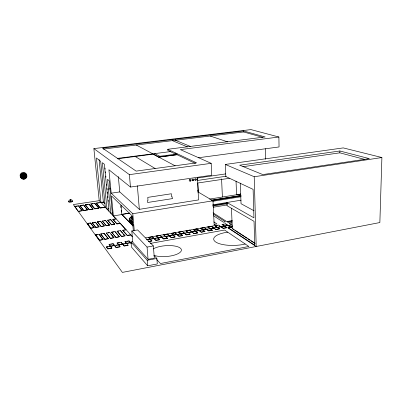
<?xml version="1.0" encoding="UTF-8"?>
<svg xmlns="http://www.w3.org/2000/svg" width="402" height="402" viewBox="0 0 402 402"><rect width="100%" height="100%" fill="white"/><g stroke="black" fill="none" stroke-linecap="round" stroke-linejoin="round"><path stroke-width="0.6" d="M23.582 176.533L24.658 178.403L25.276 178.061L24.105 176.242L26.145 176.986L26.035 174.996M364.468 159.348L339.846 152.835L339.866 150.986L239.687 165.202L262.818 174.584L369.322 158.634L339.866 150.986M254.752 245.532L254.049 221.341L227.04 205.703L226.904 202.492L253.943 217.829L253.114 189.367L225.818 176.528L225.311 164.448L343.253 147.906L381.9 157.539L379.86 222.547L122.379 272.4L73.335 204.568L99.219 200.668L100.977 202.583L99.761 202.769M24.145 176.161L24.095 176.317A0.558 0.533 -4.4 0 1 23.21 176.388L23.145 175.719A0.558 0.533 -4.4 0 1 23.497 175.483L23.653 175.498M23.065 176.006L23.155 175.744A0.558 0.533 -4.4 0 1 23.507 175.508M23.236 175.438L23.743 173.684M22.562 173.594L22.447 173.352L23.542 175.478L23.974 173.413M23.346 177.307L23.251 178.588L21.703 177.578M23.251 178.588L23.698 176.553M23.075 176.101L20.884 175.679L21.07 175.016L23.145 175.719L21.824 173.694M26.014 176.734L26.205 176.076L23.643 175.473M26.145 176.986L26.08 175.83M22.442 178.166L22.919 176.624M22.557 178.418L23.195 176.362A0.558 0.533 -4.4 0 0 24.08 176.287M23.859 175.357L24.542 173.342L23.979 175.609L25.793 174.403L25.668 174.156L23.859 175.357L24.185 176.051M23.009 178.086L24.411 177.9L25.537 177.071M129.359 220.402L129.193 218.517L131.841 216.281M70.29 201.131L70.29 201.131A1.98 0.266 81.3 0 1 70.4 199.688A2.01 1.904 -25.9 0 1 72.596 201.296M131.514 218.954L132.313 218.346M132.484 218.512L131.766 219.11L132.69 218.402M132.052 216.181L130.218 217.577L132.615 219.949M132.288 217.206L130.901 218.256L132.534 216.954M131.6 218.944L132.524 218.236M21.311 177.352L22.195 176.734M20.954 176.769L22.944 175.825M23.06 176.076L21.07 177.016L20.698 176.016M24.04 175.684L25.527 174.965M24.16 175.89L26.145 174.991L25.793 174.403M245.16 243.984L243.24 244.466A20.577 6.899 -1.8 0 1 215.658 241.974A20.577 6.899 -1.8 0 1 225.718 232.472L227.778 232.2M132.796 241.677L131.017 241.994L131.469 247.079L147.655 265.802L157.298 263.943L156.87 258.446L153.906 255.29A15.472 5.432 -4.4 0 0 176.805 254.265A15.472 5.432 -4.4 0 0 175.82 246.245A15.472 5.432 -4.4 0 0 153.142 248.949M148.067 259.335L154.318 258.149L153.358 245.934L137.62 229.929L131.796 230.924L132.801 242.25L148.067 259.335L147.062 247.079L131.796 230.924M131.017 241.994L147.202 260.275L156.87 258.446M147.062 247.079L153.358 245.934M150.268 243.426L224.607 230.05L248.853 246.486L160.443 263.531L156.685 259.511M106.399 246.903L107.766 248.753L111.867 248.024L107.786 248.999L106.399 246.903L130.529 242.622L125.434 243.768M113.113 243.667L115.952 247.29L120.042 246.808L115.977 247.531L113.113 243.667L109.098 244.376L110.47 246.18M121.087 242.26L124.067 245.843L128.112 245.361L124.087 246.084L121.087 242.26L117.108 242.964L120.042 246.808M148.519 241.476L151.881 240.873L148.539 241.713M152.273 236.763L155.78 240.175L159.679 239.718L155.8 240.411L152.273 236.763L148.438 237.436L151.896 241.11M157.865 237.768L156.097 236.09L159.901 235.416L163.529 238.793L167.398 238.341L163.549 239.029L160.815 236.487M167.458 234.085L171.212 237.421L175.041 236.974L171.227 237.657L167.458 234.085L163.684 234.748L167.398 238.341M174.945 232.763L178.82 236.059L182.619 235.617L178.84 236.296L174.945 232.763L171.212 233.426L175.041 236.974M182.619 235.617L178.669 232.11L182.372 231.457L186.367 234.713L190.126 234.276L186.382 234.944L183.176 232.331M189.734 230.16L193.844 233.376L197.568 232.944L193.854 233.607L189.734 230.16L186.076 231.034L188.081 232.642L194.241 231.547M197.568 232.944L193.387 229.512L197.03 228.874L201.256 232.054L204.935 231.396L201.266 232.286L197.04 229.1L195.829 229.311M204.266 227.597L208.603 230.743L212.261 230.321L208.613 230.969L204.266 227.597L200.653 228.235L202.789 230.029L207.633 229.17M211.437 226.331L215.884 229.441L219.497 228.793L215.894 229.668L211.437 226.331L207.859 226.964L212.261 230.321M216.794 227.155L215 225.703L218.547 225.08L223.1 228.15L226.698 227.738L223.11 228.381L219.457 225.914M223.914 225.894L222.08 224.457L225.597 223.839L230.256 226.874L232.627 226.452M225.597 223.839L230.266 227.1L232.044 226.783M225.311 164.448L254.215 176.729L256.205 246.486L227.969 227.828L232.276 226.823M227.969 227.828L231.668 227.165M145.574 237.863L214.211 225.768L213 200.799L198.091 191.97M126.555 243.326L125.047 241.562L128.987 240.868L131.318 243.511M109.123 244.612L110.269 244.411M111.414 244.205L112.56 244.004M117.133 243.2L119.404 242.798M125.067 241.798L126.193 241.597M127.318 241.401L128.444 241.2M150.102 237.381L151.197 237.19M156.112 236.321L158.287 235.939M163.704 234.979L164.78 234.793M165.855 234.602L166.936 234.411M172.825 233.371L173.895 233.185M178.684 232.341L180.533 232.009M186.076 231.034L187.297 230.818M193.402 229.743L194.618 229.527M200.668 228.462L203.673 227.929M207.869 227.19L210.256 226.768M215.01 225.929L217.376 225.512M222.09 224.683L223.849 224.371M232.014 222.929L229.11 223.442L231.441 224.939L146.253 239.828M106.424 247.14L108.168 246.833M109.329 246.627L114.52 245.461M116.268 245.396L117.419 245.19M124.293 243.969L118.55 244.748M147.941 239.768L149.052 239.572M155.68 238.396L150.142 239.14M156.78 238.2L162.805 237.13M171.493 235.587L165.513 236.411M178.488 234.346L173.101 235.064M179.558 234.155L184.352 233.07M186.488 232.924L187.553 232.733M200.96 230.351L195.452 231.1M208.839 228.954L214.698 227.914M215.743 227.728L216.778 227.316M222.592 226.512L223.778 226.301M224.361 225.969L230.266 225.15M232.296 220.582L226.733 221.557L213.055 212.799M232.23 221.035L227.286 221.899L228.326 222.562L232.019 221.914M214.241 224.427L216.899 223.959L213.844 221.899M95.646 234.818L99.515 240.16L103.053 239.547L99.54 240.391L95.646 234.818L99.088 234.235L103.053 239.547M100.766 233.949L104.776 239.245L108.294 238.637L104.801 239.476L100.766 233.949L104.188 233.366L108.294 238.637M106.314 233.009L110.48 238.26L113.972 237.657L110.5 238.492L106.314 233.009L109.721 232.431L113.972 237.657M111.585 232.115L115.887 237.326L119.359 236.728L115.907 237.557L111.585 232.115L114.967 231.542L119.359 236.728M117.103 231.18L121.555 236.346L125.002 235.748L121.575 236.577L117.103 231.18L120.464 230.607L125.002 235.748M126.022 229.668L122.68 230.23L127.278 235.356L130.705 234.763L132.374 236.788M122.68 230.23L127.298 235.587L130.725 234.989M95.666 235.044L97.39 234.753M100.786 234.175L101.932 233.979M103.073 233.788L104.213 233.592L108.319 238.868M108.037 232.944L109.173 232.753M111.605 232.341L113.861 231.954M117.128 231.401L118.806 231.115M124.374 230.17L125.484 229.984M212.673 206.09L227.507 203.653M133.047 224.663L129.082 220.376L132.831 223.904M213.346 207.206L227.557 204.864M133.017 222.708L130.549 220.291L130.67 221.09L131.449 220.919M87.385 223.432L90.782 228.115L94.108 227.567L90.807 228.331L87.385 223.432L90.631 222.904L94.108 227.567M92.219 222.663L95.736 227.311L99.043 226.763L95.761 227.527L92.219 222.663L95.445 222.135L99.043 226.763M97.44 221.798L101.088 226.411L104.379 225.869L101.113 226.627L97.44 221.798L100.646 221.281L104.379 225.869M102.399 220.994L106.178 225.567L109.45 225.03L106.198 225.783L102.399 220.994L105.59 220.477L109.45 225.03M107.605 220.15L111.515 224.688L114.766 224.15L111.535 224.904L107.605 220.15L110.776 219.633L114.766 224.15M116.022 218.783L112.867 219.296L116.907 223.793L120.138 223.261L126.042 229.889M112.867 219.296L116.927 224.009L120.158 223.477M87.41 223.648L88.49 223.472M89.571 223.296L90.651 223.12L94.133 227.783M97.46 222.015L98.53 221.839M99.595 221.663L100.666 221.492L103.279 224.708M104.55 220.859L105.59 220.477M109.213 220.1L110.801 219.844L114.786 224.366M112.887 219.502L115.515 219.08M92.239 222.874L93.314 222.698M94.39 222.522L95.465 222.351L99.068 226.979M212.598 204.874L241.099 200.171M212.748 205.447L227.622 203.01M211.924 200.709L240.989 196.03M198.347 157.765L279.053 146.951L278.887 137.017L180.332 149.604L211.181 163.323L211.759 175.222L130.464 187.056L108.912 169.75L111.183 193.186L132.796 213.718L213 200.799M212.794 201.296L241.11 196.729M118.339 176.568L119.756 191.925L139.343 209.341L198.573 199.915L197.322 177.307M222.371 197.02L240.743 194.091M209.482 199.101L222.401 197.035L221.577 178.865M240.828 194.096L236.552 194.779L236.044 181.106M129.886 213.05L121.831 214.341L133.102 225.839M121.61 214.487L128.997 213.301M211.291 200.186L240.969 195.422M211.919 200.286L240.974 195.618M112.309 212.97L110.741 213.216L107.515 179.307L109.203 180.789L112.545 215.186M109.042 208.824L106.997 209.14L102.379 162.689L104.339 164.237L108.977 211.296M78.31 211.281L82.159 210.683L78.33 211.477L74.752 206.367L78.496 205.799L82.159 210.683M79.983 205.573L83.696 210.447L87.505 209.859L83.716 210.643L79.983 205.573L83.681 205.015L87.505 209.859M85.264 204.774L89.133 209.603L93.048 209L89.154 209.804L85.264 204.774L89.068 204.196L93.048 209M90.757 203.94L94.787 208.728L98.887 208.095L94.807 208.924L90.757 203.94L94.741 203.337L98.887 208.095M104.972 203.729L103.374 202.025L96.093 203.131L100.284 207.879L105.289 207.105L100.957 202.392M96.093 203.131L100.304 208.075L105.309 207.301L116.042 218.995M75.842 206.402L77.445 206.156M80.003 205.769L82.47 205.392M85.284 204.965L88.003 204.553M91.344 204.045L93.053 203.784M96.113 203.322L98.545 202.95M102.183 202.397L103.394 202.216L104.595 203.497M229.447 178.292L197.864 183L198.412 192.895M254.215 176.729L381.9 157.539M111.183 193.186L119.756 191.925M226.19 176.227L197.724 180.428L197.548 177.312M197.276 178.056L225.683 173.905M108.47 189.056L110.59 188.749M242.863 166.714L339.846 152.835M99.219 200.668L93.872 148.604L129.384 174.644L211.181 163.323M117.319 158.825L153.202 154.147L158.664 157.127L176.925 154.74L176.85 153.584M117.429 158.388L170.86 151.544M167.719 149.288L265.119 136.956L243.582 130.977L102.475 148.092L136.132 171.111L196.523 162.845L167.719 149.288L167.795 150.393L176.925 154.74M103.203 149.072L243.612 131.957L262.747 137.333M93.872 148.604L250.964 129.6L278.887 137.017M191.97 180.041L193.593 180.026M26.331 176.327L24.11 175.759M22.396 175.729L20.768 175.428L20.884 175.679M210.206 136.032L227.803 141.936M20.954 174.769L23.155 175.744M24.492 176.177L25.507 176.548M190.709 146.564L175.398 140.273L175.332 139.258M187.463 146.941L172.398 140.64L172.332 139.62M194.809 179.191L196.271 179.84M195.462 163.488L176.92 154.669L158.664 157.127M154.68 153.614L159.735 156.272L175.759 154.187L175.684 153.036M136.283 145.042L152.845 153.85M153.202 154.147L175.202 165.86M254.064 210.789L241.039 203.724L240.316 183.071M135.142 156.468L155.217 168.559M231.436 224.713L232.386 225.326M213.377 214.055L225.462 221.844L223.406 222.205L213.492 215.748M232.281 228.436L255.245 243.421M233.798 229.653L232.291 228.668L231.477 208.256M234.803 230.311L236.311 231.296M236.813 231.622L246.702 238.084M247.748 238.763L249.828 240.125M250.868 240.803L254.868 243.421M227.959 227.597L254.747 245.28M222.08 224.457L226.688 227.512M224.371 226.195L226.698 227.738M215 225.703L219.497 228.793M218.145 228.085L217.241 227.462L220.804 226.602M207.859 226.964L212.251 230.09M200.653 228.235L204.935 231.396M203.221 230.346L204.95 231.627M193.387 229.512L197.558 232.713M186.061 230.808L190.111 234.044M178.669 232.11L182.603 235.386M171.212 233.426L175.026 236.738M163.684 234.748L167.378 238.105M156.097 236.09L159.664 239.481M158.78 238.863L159.679 239.718M148.438 237.436L151.881 240.873M129.193 218.517L132.66 221.984M129.263 219.311L130.524 220.582M130.67 221.09L132.685 223.115M129.333 220.105L132.801 223.607M129.082 220.376L133.022 224.361M133.122 226.055L121.851 214.547L113.379 215.909L132.353 236.557M122.55 233.17L120.464 230.607M123.374 234.105L125.027 235.979M131.338 243.753L128.987 240.868M98.907 208.291L94.741 203.337M125.047 241.562L128.092 245.125M105.997 221.145L109.47 225.246M118.183 235.542L114.967 231.542M93.068 209.196L89.068 204.196M110.902 234.085L113.992 237.889M117.108 242.964L120.017 246.567M87.525 210.055L83.681 205.015M109.098 244.376L111.867 248.024M110.841 246.878L111.892 248.265M82.184 210.884L78.496 205.799M103.078 239.778L99.088 234.235M70.335 201.196L70.621 201.593M24.276 176.448L25.155 177.805M20.839 176.518L21.432 177.604L23.21 176.388M25.03 177.553L25.276 178.061M23.422 175.232L23.552 175.508M189.774 179.528L190.488 181.006M24.411 177.9L24.658 178.403M99.093 159.549L103.394 202.216M100.977 202.583L96.43 157.991L100.706 161.368L105.309 207.301M105.022 167.991L105.143 169.227M105.384 171.699L105.51 172.94M105.811 176.031L105.932 177.267M106.605 184.076L106.726 185.312M107.032 188.407L107.153 189.643M107.394 192.116L107.52 193.357M107.821 196.447L107.947 197.689M108.188 200.161L108.309 201.397M113.399 216.115L111.439 195.874L132.022 215.768L133.358 231.029M120.977 205.085L121.871 214.753M120.821 205.95L120.992 207.779M121.218 210.221L121.384 212.05M129.384 174.644L130.464 187.056M132.796 213.718L134.253 230.431M137.358 185.739L139.343 209.341M147.202 260.275L147.655 265.802M198.297 192.593L198.005 189.99L198.146 192.503M243.582 130.977L243.612 131.957M265.385 148.68L265.632 159.298M21.537 178.096A3.271 3.11 -4.1 0 1 20.899 177.563M20.427 176.89A3.271 3.11 -4.1 0 1 22.326 172.558A3.271 3.11 -4.1 0 1 26.577 174.895M24.507 174.156A1.884 1.789 -4.2 0 1 24.371 177.171A1.884 1.789 -4.2 0 1 21.552 175.8A1.884 1.789 -4.2 0 1 24.075 173.945A1.884 1.789 -4.2 0 0 21.557 175.292A1.884 1.789 -4.2 0 0 23.411 177.377A1.884 1.789 -4.2 0 0 25.261 175.267M24.492 174.116A1.884 1.789 -4.2 0 1 25.115 174.825M70.953 202.055A1.98 0.266 81.3 0 0 70.4 199.688A2.01 1.904 -25.9 0 0 68.641 201.884M172.267 198.643L147.599 202.492L147.444 200.533L148.001 200.447L147.76 197.382L171.413 193.759L171.619 196.789L172.136 196.709L172.267 198.643M21.13 177.151L20.944 176.493A2.749 2.613 -4.4 0 1 26.215 175.121L26.396 175.774A2.749 2.613 -4.4 0 1 21.13 177.151M195.794 180.307A0.879 0.799 -61.4 0 0 196.081 178.83A0.879 0.799 -61.4 0 0 194.739 179.413A0.879 0.799 -61.4 0 0 195.794 180.307M193.05 180.714A0.879 0.799 -61 0 0 193.337 179.232A0.879 0.799 -61 0 0 191.985 179.815A0.879 0.799 -61 0 0 193.05 180.714M190.292 181.121A0.879 0.804 -60.7 0 0 190.578 179.634A0.879 0.804 -60.7 0 0 189.226 180.217A0.879 0.804 -60.7 0 0 190.292 181.121M21.819 178.719A3.291 3.126 -4.4 0 0 26.944 176.317A3.291 3.126 -4.4 0 0 22.226 173.317A3.291 3.126 -4.4 0 0 21.819 178.719M22.025 178.458A2.94 2.794 -4.4 0 0 26.602 176.307A2.94 2.794 -4.4 0 0 22.386 173.629A2.94 2.794 -4.4 0 0 22.015 178.443A2.94 2.794 -4.4 0 0 26.597 176.297A2.94 2.794 -4.4 0 0 22.381 173.614A2.94 2.794 -4.4 0 0 22.025 178.458M69.551 202.136A2.015 0.502 -6.5 0 0 72.621 201.402A2.015 0.502 -6.5 0 0 69.687 201.246A2.015 0.502 -6.5 0 0 69.551 202.136"/></g></svg>
